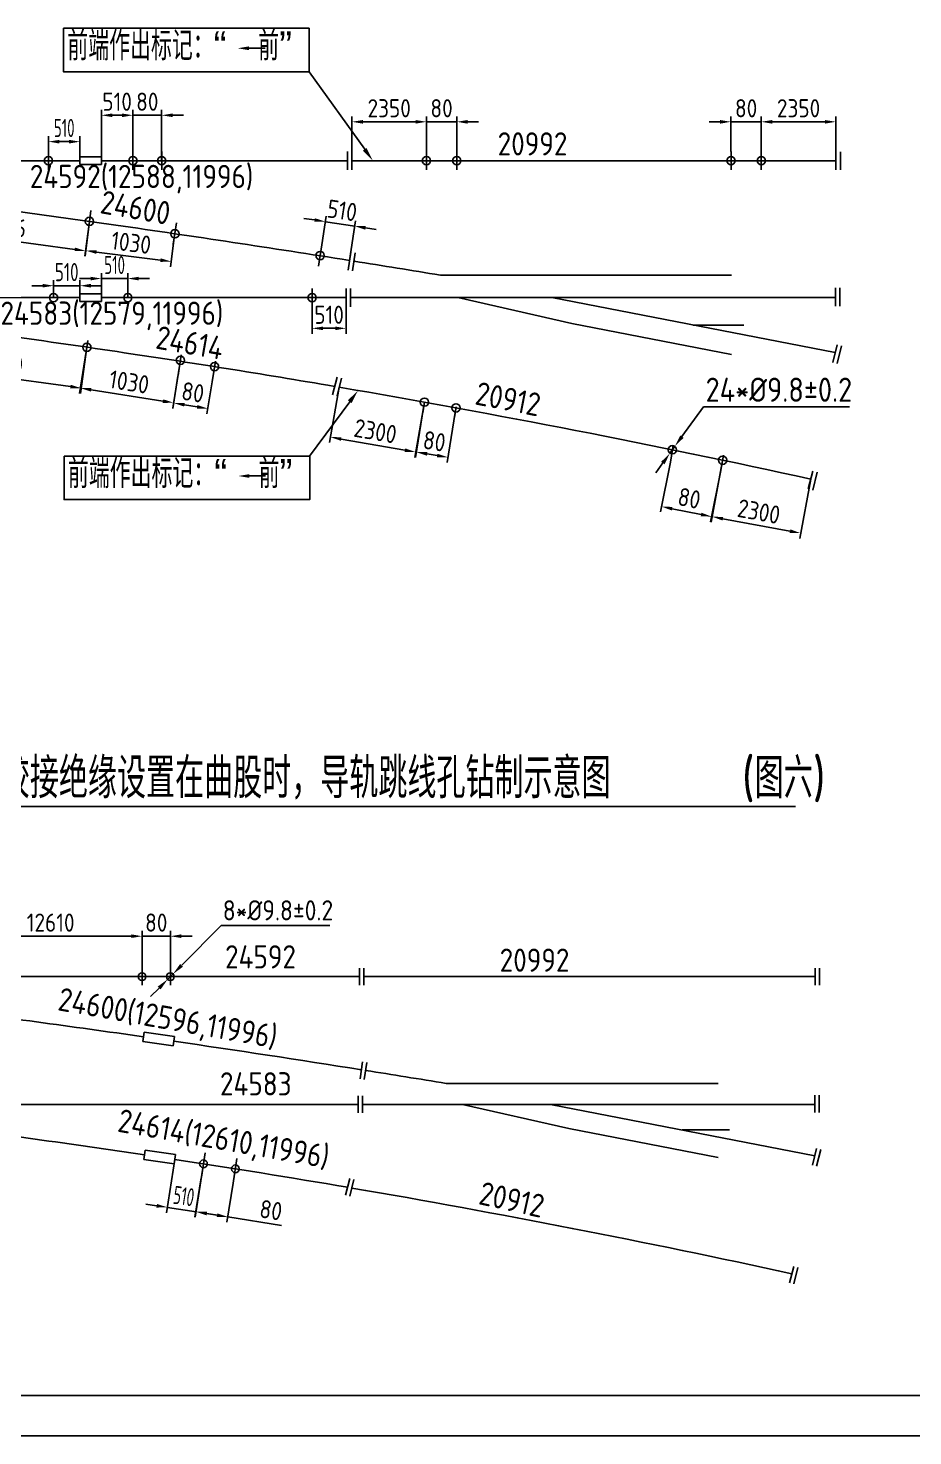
# Model space of a CAD drawing. Header units: millimetres. Extents: x 88099 to 263099, y -144739 to -10699.
# Drawn here: x 213056 to 224024, y -40399 to -22950 of the extents above; entities that cross this region are included whole.
import ezdxf
from ezdxf import colors
from ezdxf.entities.mleader import LeaderData, LeaderLine
from ezdxf.math import Vec2, Vec3

# ---------------------------------------------------------------- set-up
doc = ezdxf.new("R2010")
doc.units = ezdxf.units.MM
doc.layers.get('0').update_dxf_attribs({"color": 1})
doc.layers.get('Defpoints').update_dxf_attribs({"color": 252})
for name, color, linetype in [('1', 7, 'Continuous'), ('尺寸线层', 7, 'Continuous'), ('粗实线层', 1, 'Continuous'), ('细实线层', 7, 'Continuous')]:
    doc.layers.add(name, color=color, linetype=linetype)
doc.styles.add('HZ', font='gbenor.shx', dxfattribs={"width": 0.7, "bigfont": 'gbcbig.shx'})
doc.styles.get("Standard").update_dxf_attribs({"font": 'gbenor.shx', "bigfont": 'gbcbig.shx'})
doc.dimstyles.new('ISO-25', dxfattribs={"dimtxt": 3.5, "dimasz": 2, "dimexe": 0.75, "dimexo": 0, "dimtad": 1, "dimdec": 1, "dimtxsty": 'Standard', "dimcen": 2.5, "dimclrd": 2, "dimclre": 2, "dimclrt": 2, "dimadec": 0, "dimazin": 0, "dimtfac": 1, "dimtdec": 1, "dimtmove": 0, "dimatfit": 3, "dimfxl": 1, "dimarcsym": 0})
doc.dimstyles.new('ISO-25$3', dxfattribs={"dimscale": 100, "dimtxt": 3.5, "dimasz": 2, "dimexe": 0.75, "dimexo": 0, "dimtad": 1, "dimtoh": 1, "dimdec": 1, "dimtxsty": 'Standard', "dimcen": 2.5, "dimclrd": 2, "dimclre": 2, "dimclrt": 2, "dimadec": 0, "dimazin": 0, "dimtfac": 1, "dimtdec": 1, "dimtmove": 0, "dimatfit": 3, "dimfxl": 1, "dimarcsym": 0})

# ---------------------------------------------------------------- blocks, each defined once
blk = doc.blocks.new('*D97')
at = {"layer": 'Defpoints', "color": 0, "transparency": 16777216}
for p in [(213698, -24357), (213308, -24593), (213698, -24544)]:
    blk.add_point(p, dxfattribs=at)
at = {"layer": '细实线层', "color": 7, "lineweight": -2, "transparency": 16777216}
for p, q in [((213308, -24593), (213308, -24290)), ((213443, -24357), (213563, -24357)), ((213698, -24544), (213698, -24290))]:
    blk.add_line(p, q, dxfattribs=at)
at = {"layer": '细实线层', "color": 7, "transparency": 16777216}
for points in [[(213443, -24335), (213443, -24380), (213308, -24357)], [(213563, -24335), (213563, -24380), (213698, -24357)]]:
    blk.add_solid(points, dxfattribs=at)
at = {"layer": '细实线层', "color": 2, "transparency": 16777216, "insert": (213503, -24188), "char_height": 225, "attachment_point": 5}
blk.add_mtext('{\\W0.7;510}', dxfattribs=at)
blk = doc.blocks.new('*D99')
at = {"layer": 'Defpoints', "color": 0, "transparency": 16777216}
for p in [(217993, -24111), (217070, -24593), (217993, -24593)]:
    blk.add_point(p, dxfattribs=at)
at = {"layer": '细实线层', "color": 7, "lineweight": -2, "transparency": 16777216}
for p, q in [((217070, -24593), (217070, -24044)), ((217993, -24593), (217993, -24044)), ((217205, -24111), (217858, -24111))]:
    blk.add_line(p, q, dxfattribs=at)
at = {"layer": '细实线层', "color": 7, "transparency": 16777216}
for points in [[(217205, -24089), (217205, -24134), (217070, -24111)], [(217858, -24089), (217858, -24134), (217993, -24111)]]:
    blk.add_solid(points, dxfattribs=at)
at = {"layer": '细实线层', "color": 2, "transparency": 16777216, "insert": (217532, -23943), "char_height": 225, "attachment_point": 5}
blk.add_mtext('2350', dxfattribs=at)
blk = doc.blocks.new('*D129')
at = {"layer": 'Defpoints', "color": 0, "transparency": 16777216}
for p in [(218369, -24111), (217993, -24480), (218369, -24480)]:
    blk.add_point(p, dxfattribs=at)
at = {"layer": '细实线层', "color": 7, "lineweight": -2, "transparency": 16777216}
for p, q in [((217993, -24480), (217993, -24044)), ((218369, -24480), (218369, -24044)), ((217858, -24111), (217723, -24111)), ((217993, -24111), (218369, -24111)), ((218504, -24111), (218639, -24111))]:
    blk.add_line(p, q, dxfattribs=at)
at = {"layer": '细实线层', "color": 7, "transparency": 16777216}
for points in [[(217858, -24089), (217858, -24134), (217993, -24111)], [(218504, -24089), (218504, -24134), (218369, -24111)]]:
    blk.add_solid(points, dxfattribs=at)
at = {"layer": '细实线层', "color": 2, "transparency": 16777216, "insert": (218181, -23943), "char_height": 225, "attachment_point": 5}
blk.add_mtext('80', dxfattribs=at)
blk = doc.blocks.new('*D130')
at = {"layer": 'Defpoints', "color": 0, "transparency": 16777216}
for p in [(216912, -27401), (217969, -27586), (217860, -28205)]:
    blk.add_point(p, dxfattribs=at)
at = {"layer": '细实线层', "color": 7, "lineweight": -2, "transparency": 16777216}
for p, q in [((216912, -27401), (216792, -28086)), ((217969, -27586), (217848, -28271)), ((216936, -28043), (217727, -28181))]:
    blk.add_line(p, q, dxfattribs=at)
at = {"layer": '细实线层', "color": 7, "transparency": 16777216}
for points in [[(216940, -28021), (216933, -28065), (216803, -28019)], [(217731, -28159), (217723, -28204), (217860, -28205)]]:
    blk.add_solid(points, dxfattribs=at)
at = {"layer": '细实线层', "color": 2, "transparency": 16777216, "insert": (217361, -27946), "char_height": 225, "attachment_point": 5, "rotation": 350.0519}
blk.add_mtext('2300', dxfattribs=at)
blk = doc.blocks.new('*D131')
at = {"layer": 'Defpoints', "color": 0, "transparency": 16777216}
for p in [(217958, -27652), (218350, -27715), (218261, -28270)]:
    blk.add_point(p, dxfattribs=at)
at = {"layer": '细实线层', "color": 7, "lineweight": -2, "transparency": 16777216}
for p, q in [((217958, -27652), (217858, -28273)), ((218350, -27715), (218250, -28336)), ((218002, -28228), (218128, -28248))]:
    blk.add_line(p, q, dxfattribs=at)
at = {"layer": '细实线层', "color": 7, "transparency": 16777216}
for points in [[(218006, -28206), (217998, -28250), (217869, -28206)], [(218131, -28226), (218124, -28270), (218261, -28270)]]:
    blk.add_solid(points, dxfattribs=at)
at = {"layer": '细实线层', "color": 2, "transparency": 16777216, "insert": (218092, -28071), "char_height": 225, "attachment_point": 5, "rotation": 350.8497}
blk.add_mtext('80', dxfattribs=at)
blk = doc.blocks.new('*D100')
at = {"layer": 'Defpoints', "color": 0, "transparency": 16777216}
for p in [(214711, -24030), (214354, -24207), (214711, -24593)]:
    blk.add_point(p, dxfattribs=at)
at = {"layer": '细实线层', "color": 7, "lineweight": -2, "transparency": 16777216}
for p, q in [((214219, -24030), (214084, -24030)), ((214354, -24207), (214354, -23963)), ((214354, -24030), (214711, -24030)), ((214711, -24593), (214711, -23963)), ((214846, -24030), (214981, -24030))]:
    blk.add_line(p, q, dxfattribs=at)
at = {"layer": '细实线层', "color": 7, "transparency": 16777216}
for points in [[(214219, -24008), (214219, -24053), (214354, -24030)], [(214846, -24008), (214846, -24053), (214711, -24030)]]:
    blk.add_solid(points, dxfattribs=at)
at = {"layer": '细实线层', "color": 2, "transparency": 16777216, "insert": (214533, -23862), "char_height": 225, "attachment_point": 5}
blk.add_mtext('80', dxfattribs=at)
blk = doc.blocks.new('*D101')
at = {"layer": 'Defpoints', "color": 0, "transparency": 16777216}
for p in [(222145, -24111), (221769, -24480), (222145, -24480)]:
    blk.add_point(p, dxfattribs=at)
at = {"layer": '细实线层', "color": 7, "lineweight": -2, "transparency": 16777216}
for p, q in [((221769, -24480), (221769, -24044)), ((222145, -24480), (222145, -24044)), ((221634, -24111), (221499, -24111)), ((221769, -24111), (222145, -24111)), ((222280, -24111), (222415, -24111))]:
    blk.add_line(p, q, dxfattribs=at)
at = {"layer": '细实线层', "color": 7, "transparency": 16777216}
for points in [[(221634, -24089), (221634, -24134), (221769, -24111)], [(222280, -24089), (222280, -24134), (222145, -24111)]]:
    blk.add_solid(points, dxfattribs=at)
at = {"layer": '细实线层', "color": 2, "transparency": 16777216, "insert": (221957, -23943), "char_height": 225, "attachment_point": 5}
blk.add_mtext('80', dxfattribs=at)
blk = doc.blocks.new('*D132')
at = {"layer": 'Defpoints', "color": 0, "transparency": 16777216}
for p in [(223068, -24111), (222145, -24593), (223068, -24593)]:
    blk.add_point(p, dxfattribs=at)
at = {"layer": '细实线层', "color": 7, "lineweight": -2, "transparency": 16777216}
for p, q in [((222145, -24593), (222145, -24044)), ((223068, -24593), (223068, -24044)), ((222280, -24111), (222933, -24111))]:
    blk.add_line(p, q, dxfattribs=at)
at = {"layer": '细实线层', "color": 7, "transparency": 16777216}
for points in [[(222280, -24089), (222280, -24134), (222145, -24111)], [(222933, -24089), (222933, -24134), (223068, -24111)]]:
    blk.add_solid(points, dxfattribs=at)
at = {"layer": '细实线层', "color": 2, "transparency": 16777216, "insert": (222607, -23943), "char_height": 225, "attachment_point": 5}
blk.add_mtext('2350', dxfattribs=at)
blk = doc.blocks.new('*D102')
at = {"layer": 'Defpoints', "color": 0, "transparency": 16777216}
for p in [(213807, -25415), (214867, -25549), (213770, -25708)]:
    blk.add_point(p, dxfattribs=at)
at = {"layer": '细实线层', "color": 7, "lineweight": -2, "transparency": 16777216}
for p, q in [((213807, -25415), (213761, -25775)), ((214867, -25549), (214821, -25910)), ((214696, -25826), (213904, -25725))]:
    blk.add_line(p, q, dxfattribs=at)
at = {"layer": '细实线层', "color": 7, "transparency": 16777216}
for points in [[(213907, -25703), (213901, -25748), (213770, -25708)], [(214699, -25803), (214693, -25848), (214830, -25843)]]:
    blk.add_solid(points, dxfattribs=at)
at = {"layer": '细实线层', "color": 2, "transparency": 16777216, "insert": (214333, -25610), "char_height": 225, "attachment_point": 5, "rotation": 352.7735}
blk.add_mtext('1030', dxfattribs=at)
blk = doc.blocks.new('*D134')
at = {"layer": 'Defpoints', "color": 0, "transparency": 16777216}
for p in [(216741, -25349), (216675, -25773), (217040, -25830)]:
    blk.add_point(p, dxfattribs=at)
at = {"layer": '细实线层', "color": 7, "lineweight": -2, "transparency": 16777216}
for p, q in [((216675, -25773), (216751, -25282)), ((216607, -25328), (216474, -25308)), ((217105, -25405), (216741, -25349)), ((217040, -25830), (217116, -25338)), ((217239, -25426), (217372, -25446))]:
    blk.add_line(p, q, dxfattribs=at)
at = {"layer": '细实线层', "color": 7, "transparency": 16777216}
for points in [[(216611, -25306), (216604, -25351), (216741, -25349)], [(217242, -25403), (217235, -25448), (217105, -25405)]]:
    blk.add_solid(points, dxfattribs=at)
at = {"layer": '细实线层', "color": 2, "transparency": 16777216, "insert": (216949, -25210), "char_height": 225, "attachment_point": 5, "rotation": 351.2298}
blk.add_mtext('510', dxfattribs=at)
blk = doc.blocks.new('*D135')
at = {"layer": 'Defpoints', "color": 0, "transparency": 16777216}
for p in [(216576, -26404), (216997, -26404), (216997, -26671)]:
    blk.add_point(p, dxfattribs=at)
at = {"layer": '细实线层', "color": 7, "lineweight": -2, "transparency": 16777216}
for p, q in [((216576, -26404), (216576, -26739)), ((216997, -26404), (216997, -26739)), ((216711, -26671), (216862, -26671))]:
    blk.add_line(p, q, dxfattribs=at)
at = {"layer": '细实线层', "color": 7, "transparency": 16777216}
for points in [[(216711, -26649), (216711, -26694), (216576, -26671)], [(216862, -26649), (216862, -26694), (216997, -26671)]]:
    blk.add_solid(points, dxfattribs=at)
at = {"layer": '细实线层', "color": 2, "transparency": 16777216, "insert": (216787, -26503), "char_height": 225, "attachment_point": 5}
blk.add_mtext('510', dxfattribs=at)
blk = doc.blocks.new('*D103')
at = {"layer": 'Defpoints', "color": 0, "transparency": 16777216}
for p in [(213775, -26958), (214932, -27140), (213704, -27411)]:
    blk.add_point(p, dxfattribs=at)
at = {"layer": '细实线层', "color": 7, "lineweight": -2, "transparency": 16777216}
for p, q in [((213775, -26958), (213693, -27478)), ((214932, -27140), (214850, -27661)), ((214727, -27573), (213837, -27433))]:
    blk.add_line(p, q, dxfattribs=at)
at = {"layer": '细实线层', "color": 7, "transparency": 16777216}
for points in [[(213840, -27410), (213833, -27455), (213704, -27411)], [(214731, -27551), (214724, -27595), (214861, -27594)]]:
    blk.add_solid(points, dxfattribs=at)
at = {"layer": '细实线层', "color": 2, "transparency": 16777216, "insert": (214308, -27336), "char_height": 225, "attachment_point": 5, "rotation": 351.0401}
blk.add_mtext('1030', dxfattribs=at)
blk = doc.blocks.new('*D137')
at = {"layer": 'Defpoints', "color": 0, "transparency": 16777216}
for p in [(214913, -27266), (215337, -27334), (214859, -27597)]:
    blk.add_point(p, dxfattribs=at)
at = {"layer": '细实线层', "color": 7, "lineweight": -2, "transparency": 16777216}
for p, q in [((214913, -27266), (214849, -27663)), ((215337, -27334), (215273, -27732)), ((215151, -27644), (214993, -27618))]:
    blk.add_line(p, q, dxfattribs=at)
at = {"layer": '细实线层', "color": 7, "transparency": 16777216}
for points in [[(214996, -27596), (214989, -27641), (214859, -27597)], [(215154, -27622), (215147, -27666), (215284, -27665)]]:
    blk.add_solid(points, dxfattribs=at)
at = {"layer": '细实线层', "color": 2, "transparency": 16777216, "insert": (215098, -27464), "char_height": 225, "attachment_point": 5, "rotation": 350.8497}
blk.add_mtext('80', dxfattribs=at)
blk = doc.blocks.new('*D138')
at = {"layer": 'Defpoints', "color": 0, "transparency": 16777216}
for p in [(221018, -28330), (221641, -28455), (221531, -29005)]:
    blk.add_point(p, dxfattribs=at)
at = {"layer": '细实线层', "color": 7, "lineweight": -2, "transparency": 16777216}
for p, q in [((221018, -28330), (220894, -28946)), ((221641, -28455), (221517, -29071)), ((221040, -28907), (221398, -28979))]:
    blk.add_line(p, q, dxfattribs=at)
at = {"layer": '细实线层', "color": 7, "transparency": 16777216}
for points in [[(221044, -28885), (221035, -28929), (220908, -28880)], [(221403, -28957), (221394, -29001), (221531, -29005)]]:
    blk.add_solid(points, dxfattribs=at)
at = {"layer": '细实线层', "color": 2, "transparency": 16777216, "insert": (221252, -28777), "char_height": 225, "attachment_point": 5, "rotation": 348.6536}
blk.add_mtext('80', dxfattribs=at)
blk = doc.blocks.new('*D104')
at = {"layer": 'Defpoints', "color": 0, "transparency": 16777216}
for p in [(221660, -28336), (222758, -28540), (221536, -29006)]:
    blk.add_point(p, dxfattribs=at)
at = {"layer": '细实线层', "color": 7, "lineweight": -2, "transparency": 16777216}
for p, q in [((221660, -28336), (221523, -29073)), ((222758, -28540), (222621, -29276)), ((222500, -29185), (221669, -29031))]:
    blk.add_line(p, q, dxfattribs=at)
at = {"layer": '细实线层', "color": 7, "transparency": 16777216}
for points in [[(221673, -29009), (221664, -29053), (221536, -29006)], [(222505, -29163), (222496, -29207), (222633, -29210)]]:
    blk.add_solid(points, dxfattribs=at)
at = {"layer": '细实线层', "color": 2, "transparency": 16777216, "insert": (222115, -28942), "char_height": 225, "attachment_point": 5, "rotation": 349.4781}
blk.add_mtext('2300', dxfattribs=at)
blk = doc.blocks.new('*D78')
at = {"layer": 'Defpoints', "color": 0, "transparency": 16777216}
for p in [(221013, -28218), (221073, -28135)]:
    blk.add_point(p, dxfattribs=at)
at = {"layer": '细实线层', "color": 7, "lineweight": -2, "transparency": 16777216}
for p, q in [((221427, -27644), (221161, -28013)), ((223237, -27644), (221427, -27644)), ((221013, -28218), (221073, -28135)), ((220925, -28340), (220837, -28462))]:
    blk.add_line(p, q, dxfattribs=at)
at = {"layer": '细实线层', "color": 7, "transparency": 16777216}
for points in [[(221140, -27999), (221181, -28028), (221073, -28135)], [(220904, -28325), (220945, -28355), (221013, -28218)]]:
    blk.add_solid(points, dxfattribs=at)
at = {"layer": '细实线层', "color": 7, "transparency": 16777216, "insert": (222363, -27432), "char_height": 300, "attachment_point": 5}
blk.add_mtext('24*%%C9.8±0.2', dxfattribs=at)
blk = doc.blocks.new('*D79')
at = {"layer": 'Defpoints', "color": 0, "transparency": 16777216}
for p in [(213964, -24030), (213964, -24593), (214354, -24593)]:
    blk.add_point(p, dxfattribs=at)
at = {"layer": '细实线层', "color": 7, "lineweight": -2, "transparency": 16777216}
for p, q in [((213964, -24593), (213964, -23963)), ((214219, -24030), (214099, -24030)), ((214354, -24593), (214354, -23963))]:
    blk.add_line(p, q, dxfattribs=at)
at = {"layer": '细实线层', "color": 7, "transparency": 16777216}
for points in [[(214099, -24008), (214099, -24053), (213964, -24030)], [(214219, -24008), (214219, -24053), (214354, -24030)]]:
    blk.add_solid(points, dxfattribs=at)
at = {"layer": '细实线层', "color": 2, "transparency": 16777216, "insert": (214159, -23862), "char_height": 225, "attachment_point": 5}
blk.add_mtext('510', dxfattribs=at)
blk = doc.blocks.new('*D80')
at = {"layer": 'Defpoints', "color": 0, "transparency": 16777216}
for p in [(213698, -26143), (213371, -26291), (213698, -26291)]:
    blk.add_point(p, dxfattribs=at)
at = {"layer": '细实线层', "color": 7, "lineweight": -2, "transparency": 16777216}
for p, q in [((213236, -26143), (213101, -26143)), ((213371, -26291), (213371, -26075)), ((213371, -26143), (213698, -26143)), ((213698, -26291), (213698, -26075)), ((213833, -26143), (213968, -26143))]:
    blk.add_line(p, q, dxfattribs=at)
at = {"layer": '细实线层', "color": 7, "transparency": 16777216}
for points in [[(213236, -26120), (213236, -26165), (213371, -26143)], [(213833, -26120), (213833, -26165), (213698, -26143)]]:
    blk.add_solid(points, dxfattribs=at)
at = {"layer": '细实线层', "color": 2, "transparency": 16777216, "insert": (213534, -25974), "char_height": 225, "attachment_point": 5}
blk.add_mtext('{\\W0.8;510}', dxfattribs=at)
blk = doc.blocks.new('*D81')
at = {"layer": 'Defpoints', "color": 0, "transparency": 16777216}
for p in [(214291, -26054), (213964, -26291), (214291, -26290)]:
    blk.add_point(p, dxfattribs=at)
at = {"layer": '细实线层', "color": 7, "lineweight": -2, "transparency": 16777216}
for p, q in [((213964, -26291), (213964, -25987)), ((214291, -26290), (214291, -25987)), ((213829, -26054), (213694, -26054)), ((213964, -26054), (214291, -26054)), ((214426, -26054), (214561, -26054))]:
    blk.add_line(p, q, dxfattribs=at)
at = {"layer": '细实线层', "color": 7, "transparency": 16777216}
for points in [[(213829, -26032), (213829, -26077), (213964, -26054)], [(214426, -26032), (214426, -26077), (214291, -26054)]]:
    blk.add_solid(points, dxfattribs=at)
at = {"layer": '细实线层', "color": 2, "transparency": 16777216, "insert": (214128, -25886), "char_height": 225, "attachment_point": 5}
blk.add_mtext('{\\W0.7;510}', dxfattribs=at)
blk = doc.blocks.new('*D107')
at = {"layer": 'Defpoints', "color": 0, "transparency": 16777216}
for p in [(211704, -25058), (213816, -25346), (213766, -25710)]:
    blk.add_point(p, dxfattribs=at)
at = {"layer": '细实线层', "color": 7, "lineweight": -2, "transparency": 16777216}
for p, q in [((211704, -25058), (211646, -25490)), ((211788, -25441), (213633, -25692)), ((213816, -25346), (213757, -25777))]:
    blk.add_line(p, q, dxfattribs=at)
at = {"layer": '细实线层', "color": 7, "transparency": 16777216}
for points in [[(211792, -25419), (211785, -25463), (211655, -25423)], [(213636, -25670), (213630, -25714), (213766, -25710)]]:
    blk.add_solid(points, dxfattribs=at)
at = {"layer": '细实线层', "color": 2, "transparency": 16777216, "insert": (212733, -25399), "char_height": 225, "attachment_point": 5, "rotation": 352.2416}
blk.add_mtext('11576', dxfattribs=at)
blk = doc.blocks.new('*D108')
at = {"layer": 'Defpoints', "color": 0, "transparency": 16777216}
for p in [(211695, -26616), (213783, -26906), (213713, -27412)]:
    blk.add_point(p, dxfattribs=at)
at = {"layer": '细实线层', "color": 7, "lineweight": -2, "transparency": 16777216}
for p, q in [((211695, -26616), (211615, -27189)), ((213783, -26906), (213704, -27479)), ((211758, -27141), (213580, -27394))]:
    blk.add_line(p, q, dxfattribs=at)
at = {"layer": '细实线层', "color": 7, "transparency": 16777216}
for points in [[(211761, -27119), (211755, -27163), (211624, -27123)], [(213583, -27371), (213576, -27416), (213713, -27412)]]:
    blk.add_solid(points, dxfattribs=at)
at = {"layer": '细实线层', "color": 2, "transparency": 16777216, "insert": (212692, -27100), "char_height": 225, "attachment_point": 5, "rotation": 352.1043}
blk.add_mtext('11590', dxfattribs=at)
blk = doc.blocks.new('*D122')
at = {"layer": 'Defpoints', "color": 0, "transparency": 16777216}
for p in [(214468, -34206), (212202, -34707), (214468, -34707)]:
    blk.add_point(p, dxfattribs=at)
at = {"layer": '细实线层', "color": 7, "lineweight": -2, "transparency": 16777216}
for p, q in [((212202, -34707), (212202, -34138)), ((214468, -34707), (214468, -34138)), ((212337, -34206), (214333, -34206))]:
    blk.add_line(p, q, dxfattribs=at)
at = {"layer": '细实线层', "color": 7, "transparency": 16777216}
for points in [[(212337, -34183), (212337, -34228), (212202, -34206)], [(214333, -34183), (214333, -34228), (214468, -34206)]]:
    blk.add_solid(points, dxfattribs=at)
at = {"layer": '细实线层', "color": 2, "transparency": 16777216, "insert": (213335, -34037), "char_height": 225, "attachment_point": 5}
blk.add_mtext('12610', dxfattribs=at)
blk = doc.blocks.new('*D92')
at = {"layer": 'Defpoints', "color": 0, "transparency": 16777216}
for p in [(214468, -34346), (214819, -34206), (214819, -34707)]:
    blk.add_point(p, dxfattribs=at)
at = {"layer": '细实线层', "color": 7, "lineweight": -2, "transparency": 16777216}
for p, q in [((214468, -34346), (214468, -34138)), ((214819, -34707), (214819, -34138)), ((214333, -34206), (214198, -34206)), ((214468, -34206), (214819, -34206)), ((214954, -34206), (215089, -34206))]:
    blk.add_line(p, q, dxfattribs=at)
at = {"layer": '细实线层', "color": 7, "transparency": 16777216}
for points in [[(214333, -34183), (214333, -34228), (214468, -34206)], [(214954, -34183), (214954, -34228), (214819, -34206)]]:
    blk.add_solid(points, dxfattribs=at)
at = {"layer": '细实线层', "color": 2, "transparency": 16777216, "insert": (214644, -34037), "char_height": 225, "attachment_point": 5}
blk.add_mtext('80', dxfattribs=at)
blk = doc.blocks.new('*D125')
at = {"layer": 'Defpoints', "color": 0, "transparency": 16777216}
for p in [(215202, -37201), (215598, -37265), (215134, -37621)]:
    blk.add_point(p, dxfattribs=at)
at = {"layer": '细实线层', "color": 7, "lineweight": -2, "transparency": 16777216}
for p, q in [((215202, -37201), (215124, -37688)), ((215598, -37265), (215520, -37752)), ((215268, -37643), (215397, -37664)), ((215531, -37685), (216197, -37792))]:
    blk.add_line(p, q, dxfattribs=at)
at = {"layer": '细实线层', "color": 7, "transparency": 16777216}
for points in [[(215271, -37621), (215264, -37665), (215134, -37621)], [(215401, -37641), (215394, -37686), (215531, -37685)]]:
    blk.add_solid(points, dxfattribs=at)
at = {"layer": '细实线层', "color": 2, "transparency": 16777216, "insert": (216066, -37601), "char_height": 225, "attachment_point": 5, "rotation": 350.8497}
blk.add_mtext('80', dxfattribs=at)
blk = doc.blocks.new('*D94')
at = {"layer": 'Defpoints', "color": 0, "transparency": 16777216}
for p in [(214853, -34673), (214785, -34741)]:
    blk.add_point(p, dxfattribs=at)
at = {"layer": '细实线层', "color": 7, "lineweight": -2, "transparency": 16777216}
for p, q in [((215448, -34073), (214959, -34566)), ((216795, -34073), (215448, -34073)), ((214785, -34741), (214853, -34673)), ((214680, -34848), (214574, -34954))]:
    blk.add_line(p, q, dxfattribs=at)
at = {"layer": '细实线层', "color": 7, "transparency": 16777216}
for points in [[(214941, -34549), (214976, -34584), (214853, -34673)], [(214662, -34830), (214698, -34865), (214785, -34741)]]:
    blk.add_solid(points, dxfattribs=at)
at = {"layer": '细实线层', "color": 7, "transparency": 16777216, "insert": (216153, -33885), "char_height": 250, "attachment_point": 5}
blk.add_mtext('8*%%C9.8±0.2', dxfattribs=at)
blk = doc.blocks.new('*D144')
at = {"layer": 'Defpoints', "color": 0, "transparency": 16777216}
for p in [(214874, -36973), (215229, -37027), (215137, -37622)]:
    blk.add_point(p, dxfattribs=at)
at = {"layer": '细实线层', "color": 7, "lineweight": -2, "transparency": 16777216}
for p, q in [((214874, -36973), (214772, -37634)), ((215229, -37027), (215127, -37689)), ((214649, -37547), (214516, -37526)), ((214783, -37567), (215137, -37622)), ((215271, -37642), (215404, -37663))]:
    blk.add_line(p, q, dxfattribs=at)
at = {"layer": '细实线层', "color": 7, "transparency": 16777216}
for points in [[(214653, -37524), (214646, -37569), (214783, -37567)], [(215274, -37620), (215267, -37665), (215137, -37622)]]:
    blk.add_solid(points, dxfattribs=at)
at = {"layer": '细实线层', "color": 2, "transparency": 16777216, "insert": (214986, -37428), "char_height": 225, "attachment_point": 5, "rotation": 351.2298}
blk.add_mtext('{\\W0.7;510}', dxfattribs=at)

msp = doc.modelspace()

# ---------------------------------------------------------------- linework, layer by layer
at = {"color": 1, "linetype": 'ByBlock', "ltscale": 10}
for p, q in [((211322.15, -24593.37), (213697.77, -24593.37)), ((213964.5, -24593.37), (214253.51, -24593.37)), ((214253.51, -24593.37), (217013.88, -24593.37)), ((217070.45, -24593.37), (223068.27, -24593.37)), ((218166.45, -26011.76), (221776.45, -26011.76)), ((213447.71, -26290.6), (211259.95, -26290.6)), ((213447.71, -26290.52), (213697.77, -26290.52)), ((213964.5, -26290.52), (216997.31, -26290.52)), ((217053.88, -26290.52), (219549.87, -26290.52)), ((218384.36, -26290.52), (219795.58, -26610.28)), ((219549.87, -26290.52), (223063.05, -26290.52)), ((219549.87, -26290.52), (223061.9, -26972.07)), ((223119.63, -26290.52), (223119.63, -26290.52)), ((219795.58, -26610.28), (221776.45, -26994.05)), ((221299.64, -26630.08), (221926.88, -26630.08)), ((211850.9, -34707.03), (214586.84, -34707.03)), ((214586.84, -34707.03), (217163.18, -34707.03)), ((217215.98, -34707.03), (222813.94, -34707.03)), ((218238.92, -36030.86), (221608.25, -36030.86)), ((213834.76, -36291.11), (211792.84, -36291.11)), ((213834.76, -36291.03), (217147.72, -36291.03)), ((217200.52, -36291.03), (219530.11, -36291.03)), ((218442.3, -36291.03), (219759.44, -36589.48)), ((219530.11, -36291.03), (222809.08, -36291.03)), ((219530.11, -36291.03), (222808, -36927.15)), ((222861.88, -36291.03), (222861.88, -36291.03)), ((219759.44, -36589.48), (221608.25, -36947.67)), ((221163.22, -36607.96), (221748.65, -36607.96))]:
    msp.add_line(p, q, dxfattribs=at)
for centre, radius, start, end in [((186126.59, -220702.67), 197309.67, 81.836395, 82.6705061), ((186126.59, -220702.67), 197309.67, 80.9861422, 81.836395), ((186126.59, -220702.67), 197309.67, 80.6547214, 80.9696547), ((194946.13, -155743.47), 130208.73, 81.5142985, 82.8079824), ((194946.13, -155743.47), 130208.73, 80.3128795, 81.5142985), ((194946.13, -155743.47), 130208.73, 77.6670482, 80.287919), ((188335.04, -217742.38), 184155.69, 81.836395, 82.6705061), ((188335.04, -217742.38), 184155.69, 80.9861422, 81.718466), ((188335.04, -217742.38), 184155.69, 80.6547214, 80.9696547), ((196566.61, -157113.79), 121528.15, 81.5142985, 82.8079824), ((196566.61, -157113.79), 121528.15, 80.3128795, 81.3355891), ((196566.61, -157113.79), 121528.15, 77.6670482, 80.287919)]:
    msp.add_arc(centre, radius, start, end, dxfattribs=at)
at = {"layer": '1'}
for p, q in [((213697.77, -24544.38), (213697.77, -24642.37)), ((213964.5, -24544.38), (213697.77, -24544.38)), ((213964.5, -24642.37), (213964.5, -24544.38)), ((213697.77, -24642.37), (213964.5, -24642.37)), ((213697.77, -26241.52), (213697.77, -26339.51)), ((213964.5, -26241.52), (213697.77, -26241.52)), ((213697.77, -26339.51), (213964.5, -26339.51)), ((213964.5, -26339.51), (213964.5, -26241.52))]:
    msp.add_line(p, q, dxfattribs=at)
at = {"layer": '尺寸线层'}
for points in [[(213493.52, -22951.91), (216539.44, -22951.91), (216539.44, -23491.14), (213493.52, -23491.14)], [(213500.35, -28253.75), (216546.27, -28253.75), (216546.27, -28792.99), (213500.35, -28792.99)]]:
    msp.add_lwpolyline(points, close=True, dxfattribs=at)
at = {"layer": '粗实线层', "ltscale": 10}
msp.add_line((209558.32, -32598.73), (222568.05, -32598.73), dxfattribs=at)
at = {"layer": '粗实线层'}
for p, q in [((90598.58, -39899.02), (213698.58, -39899.02)), ((195698.58, -39899.02), (262598.58, -39899.02))]:
    msp.add_line(p, q, dxfattribs=at)
at = {"layer": '细实线层', "color": 7}
for p, q in [((215792.12, -23199.59), (215993.11, -23199.59)), ((215798.95, -28501.44), (215999.94, -28501.44))]:
    msp.add_line(p, q, dxfattribs=at)
at = {"layer": '细实线层'}
for p, q in [((213307.83, -24480.23), (213307.83, -24706.52)), ((214354.44, -24480.23), (214354.44, -24706.52)), ((214711.1, -24480.23), (214711.1, -24706.52)), ((217013.88, -24479.88), (217013.88, -24706.17)), ((217070.45, -24479.88), (217070.45, -24706.17)), ((217993.45, -24480.23), (217993.45, -24706.52)), ((218369.35, -24480.23), (218369.35, -24706.52)), ((221769.36, -24480.23), (221769.36, -24706.52)), ((222145.27, -24480.23), (222145.27, -24706.52)), ((223068.27, -24481.6), (223068.27, -24707.89)), ((223124.84, -24481.6), (223124.84, -24707.89)), ((213833.25, -25211.71), (213816.08, -25345.59)), ((213798.91, -25479.46), (213816.08, -25345.57)), ((214895.94, -25361.82), (214875.36, -25495.22)), ((214854.78, -25628.6), (214875.36, -25495.2)), ((216696.42, -25635.47), (216675.84, -25768.88)), ((216655.26, -25902.26), (216675.84, -25768.85)), ((217055.96, -25725.61), (217021.15, -25949.21)), ((217111.86, -25734.31), (217077.05, -25957.91)), ((223063.05, -26169.41), (223063.05, -26395.7)), ((223119.63, -26169.41), (223119.63, -26395.7)), ((213370.77, -26177.41), (213370.77, -26290.56)), ((214291.5, -26177.37), (214291.5, -26290.52)), ((216576.4, -26177.37), (216576.4, -26403.66)), ((216997.31, -26177.02), (216997.31, -26403.31)), ((217053.88, -26177.02), (217053.88, -26403.31)), ((219028.51, -26290.52), (219306.55, -26290.52)), ((213794.3, -26821.78), (213783.88, -26903.05)), ((213761.98, -27039.34), (213783.44, -26906.08)), ((214954.14, -26997.58), (214914.17, -27256.68)), ((223085.77, -26875.69), (223031.36, -27095.34)), ((223140.68, -26889.29), (223086.28, -27108.94)), ((215376.46, -27079.11), (215337.09, -27334.28)), ((216884.72, -27275.66), (216830.31, -27495.31)), ((216939.63, -27289.26), (216885.22, -27508.91)), ((217947.29, -27718.4), (217968.76, -27585.14)), ((218340.33, -27776.8), (218361.8, -27643.53)), ((221017.85, -28330.42), (221051.84, -28119.44)), ((221641.03, -28455.47), (221675.01, -28244.49)), ((222781.86, -28442.04), (222727.46, -28661.68)), ((222836.78, -28455.64), (222782.37, -28675.29)), ((214468.33, -34601.43), (214468.33, -34812.63)), ((214819.17, -34601.43), (214819.17, -34812.63)), ((217163.18, -34601.11), (217163.18, -34812.31)), ((217215.98, -34601.11), (217215.98, -34812.31)), ((222813.94, -34602.72), (222813.94, -34813.92)), ((222866.74, -34602.72), (222866.74, -34813.92)), ((214493.43, -35394.76), (214476.95, -35510.86)), ((214493.43, -35394.76), (214868.3, -35450.27)), ((214476.95, -35510.86), (214852.35, -35563.77)), ((214868.3, -35450.27), (214852.35, -35563.77)), ((217202.45, -35763.79), (217169.97, -35972.48)), ((217254.63, -35771.91), (217222.14, -35980.6)), ((217147.72, -36185.11), (217147.72, -36396.31)), ((217200.52, -36185.11), (217200.52, -36396.31)), ((219043.51, -36291.03), (219303, -36291.03)), ((222809.08, -36178), (222809.08, -36389.2)), ((222861.88, -36178), (222861.88, -36389.2)), ((214506.76, -36858.05), (214490.28, -36974.15)), ((214490.28, -36974.15), (214865.68, -37027.06)), ((214506.76, -36858.05), (214881.63, -36913.56)), ((214881.63, -36913.56), (214865.68, -37027.06)), ((215250.22, -36889.63), (215203.45, -37192.79)), ((215644.95, -36962.05), (215598.18, -37265.21)), ((222830.28, -36837.2), (222779.5, -37042.2)), ((222881.53, -36849.89), (222830.75, -37054.9)), ((217042.63, -37210.5), (216991.85, -37415.51)), ((217093.88, -37223.2), (217043.1, -37428.2)), ((222546.63, -38299.12), (222495.86, -38504.12)), ((222597.88, -38311.81), (222547.11, -38516.82)), ((88098.58, -40399.02), (263098.58, -40399.02))]:
    msp.add_line(p, q, dxfattribs=at)
at = {"layer": '细实线层', "color": 6}
for centre, radius in [((213307.83, -24593.37), 51.43), ((214354.44, -24593.37), 51.43), ((214711.1, -24593.37), 51.43), ((217993.45, -24593.37), 51.43), ((218369.35, -24593.37), 51.43), ((221769.36, -24593.37), 51.43), ((222145.27, -24593.37), 51.43), ((213816.08, -25345.59), 51.43), ((214874.84, -25498.57), 51.43), ((216675.84, -25768.88), 51.43), ((213370.77, -26290.6), 51.43), ((214291.5, -26290.52), 51.43), ((216576.4, -26290.48), 51.43), ((213783.44, -26906.08), 51.43), ((214943.28, -27068.31), 51.43), ((215366.2, -27145.9), 51.43), ((217968.59, -27586.22), 51.43), ((218359.61, -27657.08), 51.43), ((221042.62, -28176.67), 51.43), ((221665.17, -28305.61), 51.43), ((214468.33, -34707.03), 48), ((214819.17, -34707.03), 48), ((215229.01, -37027.13), 48), ((215625.35, -37089.39), 48)]:
    msp.add_circle(centre, radius, dxfattribs=at)
at = {"layer": '细实线层', "color": 7}
for points in [[(215792.12, -23176.45), (215792.12, -23222.73), (215653.27, -23199.59)], [(215798.95, -28478.29), (215798.95, -28524.58), (215660.09, -28501.44)]]:
    msp.add_solid(points, dxfattribs=at)

# ---------------------------------------------------------------- texts
at = {"color": 7, "style": 'HZ'}
for s, height, p in [('前端作出标记：“  前”', 360, (213541.58, -23349.92)), ('前端作出标记：“  前”', 360, (213548.41, -28651.76)), ('25HZ轨道电路，胶接绝缘设置在曲股时，导轨跳线孔钻制示意图      (图六)', 500, (209610.75, -32496.24))]:
    msp.add_text(s, height=height, dxfattribs=at).set_placement(p)
at = {"layer": '细实线层', "style": 'HZ'}
for s, p in [('20992', (218876.43, -24528.8)), ('24592(12588,11996)', (213076.46, -24932.47)), ('24583(12579,11996)', (212712.92, -26627.46)), ('24592', (215497.14, -34605.4)), ('20992', (218901.57, -34646.77)), ('24583', (215433.62, -36179.84))]:
    msp.add_text(s, height=288, dxfattribs=at).set_placement(p)
for s, rotation, p in [('24600', 350, (213936.12, -25241.7)), ('24614', 350, (214623.5, -26919.37)), ('20912', 349.045611, (218582.44, -27612.12)), ('24600(12596,11996)', 350, (213411.43, -35122.18)), ('24614(12610,11996)', 350, (214151.84, -36626.68)), ('20912', 347.498614, (218627.17, -37524.53))]:
    msp.add_text(s, height=288, rotation=rotation, dxfattribs=at).set_placement(p)

# ---------------------------------------------------------------- dimensions: what is measured, and where the dimension line sits
at = {"layer": '细实线层', "color": 2}
for base, p1, p2, angle, text, picture, middle, dimtype in [((213964.5, -24030.35), (214354.44, -24593.37), (213964.5, -24593.37), 180, '510', '*D79', (214159.47, -24030.35), 160), ((216740.63, -25348.89), (217039.75, -25829.69), (216675.13, -25773.43), 171.229806, '510', '*D134', (216922.94, -25377.02), 161), ((213769.98, -25708.32), (214867, -25549.39), (213807.17, -25415.01), 172.773483, '1030', '*D102', (214312.13, -25777.07), 161), ((214859.38, -27596.83), (215337.09, -27334.28), (214912.68, -27265.91), 170.849728, '80', '*D137', (215071.59, -27631.01), 161), ((215137.26, -37621.81), (214874.44, -36972.56), (215228.99, -37027.26), 351.229806, '{\\W0.7;510}', '*D144', (214959.99, -37594.46), 161), ((215134.42, -37621.37), (215598.18, -37265.21), (215202.06, -37201.4), 170.849728, '80', '*D125', (216039.32, -37767.13), 161)]:
    dim = msp.add_linear_dim(base=base, p1=p1, p2=p2, angle=angle, text=text, dimstyle='ISO-25', override={"dimscale": 90, "dimtxt": 2.5, "dimasz": 1.5, "dimdsep": 46, "dimclrd": 7, "dimclre": 7}, dxfattribs=at)
    dim.commit()
    dim.dimension.update_dxf_attribs({"geometry": picture, "text_midpoint": middle, "dimtype": dimtype})
for base, p1, p2, text, picture, middle in [((214711.1, -24030.35), (214354.44, -24206.72), (214711.1, -24593.37), '80', '*D100', (214532.77, -24030.35)), ((218369.35, -24111.35), (217993.45, -24480.23), (218369.35, -24480.23), '80', '*D129', (218181.4, -24111.35)), ((222145.27, -24111.35), (221769.36, -24480.23), (222145.27, -24480.23), '80', '*D101', (221957.32, -24111.35)), ((213697.77, -24357.15), (213307.83, -24593.37), (213697.77, -24544.38), '{\\W0.7;510}', '*D97', (213502.8, -24357.15)), ((214291.5, -26054.46), (213964.5, -26290.52), (214291.5, -26290.43), '{\\W0.7;510}', '*D81', (214128, -26054.46)), ((213697.77, -26142.63), (213370.77, -26290.6), (213697.77, -26290.52), '{\\W0.8;510}', '*D80', (213534.27, -26142.63)), ((216997.31, -26671.41), (216576.4, -26403.66), (216997.31, -26403.66), '510', '*D135', (216786.85, -26671.41)), ((214819.17, -34205.9), (214468.33, -34346.16), (214819.17, -34707.03), '80', '*D92', (214643.75, -34205.9))]:
    dim = msp.add_linear_dim(base=base, p1=p1, p2=p2, text=text, dimstyle='ISO-25', override={"dimscale": 90, "dimtxt": 2.5, "dimasz": 1.5, "dimdsep": 46, "dimclrd": 7, "dimclre": 7}, dxfattribs=at)
    dim.commit()
    dim.dimension.update_dxf_attribs({"geometry": picture, "text_midpoint": middle, "dimtype": 160})
for base, p1, p2, text, picture, middle in [((217993.45, -24111.35), (217070.45, -24593.37), (217993.45, -24593.37), '2350', '*D99', (217531.95, -23942.6)), ((223068.27, -24111.3), (222145.27, -24593.37), (223068.27, -24593.37), '2350', '*D132', (222606.77, -23942.55)), ((214468.33, -34205.9), (212201.75, -34707.03), (214468.33, -34707.03), '12610', '*D122', (213335.04, -34037.15))]:
    dim = msp.add_linear_dim(base=base, p1=p1, p2=p2, text=text, dimstyle='ISO-25', override={"dimscale": 90, "dimtxt": 2.5, "dimasz": 1.5, "dimdsep": 46, "dimclrd": 7, "dimclre": 7}, dxfattribs=at)
    dim.commit()
    dim.dimension.update_dxf_attribs({"geometry": picture, "text_midpoint": middle})
for p1, p2, distance, text, picture, middle in [((211704.42, -25057.89), (213816.08, -25345.59), -368.12, '11576', '*D107', (212733.34, -25399.29)), ((211694.55, -26616.38), (213783.44, -26906.08), -510.97, '11590', '*D108', (212691.99, -27100.21)), ((214932.15, -27140.16), (213775.12, -26957.73), 459.35, '1030', '*D103', (214308.37, -27336)), ((216911.98, -27400.9), (217968.59, -27586.22), -628.01, '2300', '*D130', (217360.94, -27945.92)), ((217958.03, -27651.77), (218350.29, -27714.96), -561.78, '80', '*D131', (218091.66, -28071.39)), ((221017.85, -28330.42), (221641.03, -28455.47), -560.75, '80', '*D138', (221252.32, -28777.29)), ((222757.7, -28539.58), (221660.31, -28335.75), 681.92, '2300', '*D104', (222115.3, -28942.21))]:
    dim = msp.add_aligned_dim(p1=p1, p2=p2, distance=distance, text=text, dimstyle='ISO-25', override={"dimscale": 90, "dimtxt": 2.5, "dimasz": 1.5, "dimdsep": 46, "dimclrd": 7, "dimclre": 7}, dxfattribs=at)
    dim.commit()
    dim.dimension.update_dxf_attribs({"geometry": picture, "text_midpoint": middle})
at = {"layer": '细实线层'}
for p1, p2, text, override, picture, middle in [((221012.52, -28218.37), (221072.72, -28134.98), '24*%%C9.8±0.2', {"dimscale": 100, "dimtxt": 3, "dimasz": 1.5, "dimdsep": 46, "dimclrd": 7, "dimclre": 7, "dimclrt": 7}, '*D78', (222363.19, -27644.14)), ((214785.38, -34741.12), (214852.97, -34672.95), '8*%%C9.8±0.2', {"dimtxt": 2.5, "dimasz": 1.5, "dimdsep": 46, "dimclrd": 7, "dimclre": 7, "dimclrt": 7}, '*D94', (216152.69, -34072.6))]:
    dim = msp.add_diameter_dim_2p(p1=p1, p2=p2, text=text, dimstyle='ISO-25$3', override=override, dxfattribs=at)
    dim.commit()
    dim.dimension.update_dxf_attribs({"geometry": picture, "text_midpoint": middle, "dimtype": 163})

# ---------------------------------------------------------------- leaders
at = {"layer": '尺寸线层'}
ml = msp.add_multileader_mtext('Standard', dxfattribs=at)
ml.set_content('', color=256)
ml.set_leader_properties()
ml.build(insert=Vec2(0, 0))
ml.multileader.update_dxf_attribs({"text_right_attachment_type": 6, "dogleg_length": 0.36, "arrow_head_size": 173.57})
ctx = ml.context
ctx.base_point, ctx.char_height, ctx.arrow_head_size, ctx.landing_gap_size, ctx.plane_origin = Vec3(216533.88, -23465.43), 51.43, 173.57, 2.57, Vec3(217264.62, -24442.21)
ctx.right_attachment, ctx.text_align_type = 6, 2
notes = []
notes.append((ctx, [(0, (1, 1, 0), (216539.49, -23491.14), (-1, 0), 0.463, [(0, [(217328.96, -24593.37)], 0, [])])]))
ctx.mtext.insert, ctx.mtext.alignment, ctx.mtext.flow_direction = Vec3(216536.45, -23439.72), 3, 5
ml = msp.add_multileader_mtext('Standard', dxfattribs=at)
ml.set_content('', color=256)
ml.set_leader_properties()
ml.build(insert=Vec2(0, 0))
ml.multileader.update_dxf_attribs({"text_right_attachment_type": 6, "dogleg_length": 0.36, "arrow_head_size": 173.57})
ctx = ml.context
ctx.base_point, ctx.char_height, ctx.arrow_head_size, ctx.landing_gap_size, ctx.plane_origin = Vec3(216540.2, -28228.04), 51.43, 173.57, 2.57, Vec3(217261.71, -30318.48)
ctx.right_attachment, ctx.text_align_type = 6, 2
notes.append((ctx, [(0, (1, 1, 0), (216545.8, -28253.75), (-1, 0), 0.463, [(0, [(217145.64, -27441.11)], 0, [])])]))
ctx.mtext.insert, ctx.mtext.alignment, ctx.mtext.flow_direction = Vec3(216542.77, -28202.33), 3, 5
for ctx, leaders in notes:
    for number, flags, end, landing, length, lines in leaders:
        leader = LeaderData()
        leader.index, (leader.has_last_leader_line, leader.has_dogleg_vector, leader.attachment_direction) = number, flags
        leader.last_leader_point, leader.dogleg_vector, leader.dogleg_length = Vec3(end), Vec3(landing), length
        for number, points, colour, breaks in lines:
            line = LeaderLine()
            line.index, line.vertices, line.color, line.breaks = number, Vec3.list(points), colors.encode_raw_color(colour), breaks
            leader.lines.append(line)
        ctx.leaders.append(leader)

doc.saveas('drawing.dxf')
